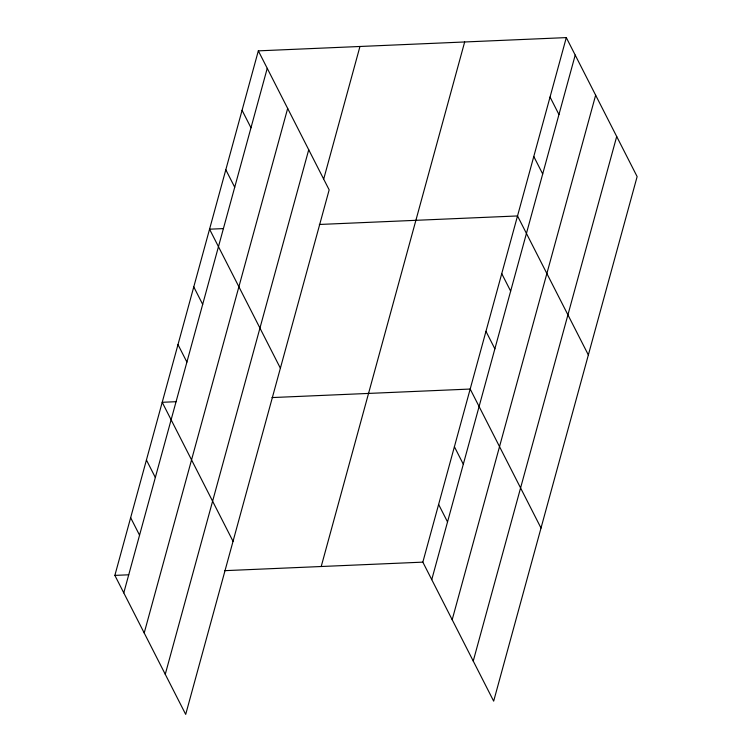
<?xml version="1.0" encoding="UTF-8"?>
<svg xmlns="http://www.w3.org/2000/svg" width="752" height="752" viewBox="0 0 752 752"><rect width="100%" height="100%" fill="white"/><g stroke="black" fill="none" stroke-linecap="round" stroke-linejoin="round"><path stroke-width="1.13" d="M258.331 50.854L329.16 189.861L185.697 714.4L114.868 575.393L258.331 50.854L566.303 37.6L637.132 176.607L493.669 701.146L422.84 562.139L566.303 37.6M123.779 592.877L267.233 68.338M144.205 632.977L287.668 108.438M165.261 674.3L308.724 149.751M323.764 178.835L359.964 46.474M321.207 566.51L464.67 41.971M431.751 579.623L575.214 55.084M452.187 619.733L595.65 95.184M473.243 661.046L616.696 136.507M223.41 228.599L209.554 229.191L280.383 368.198M319.327 224.472L517.526 215.946L588.355 354.953M176.071 401.7L162.206 402.292L233.035 541.299M271.989 397.573L470.188 389.047L541.017 528.054M114.868 575.393L128.724 574.801M224.641 570.665L422.84 562.139M550.05 97.046L558.952 114.53M533.788 156.501L542.7 173.985M501.744 273.643L510.655 291.127M485.971 331.341L494.872 348.825M454.405 446.744L463.317 464.228M242.069 110.3L250.98 127.784M438.623 504.442L447.534 521.926M225.807 169.745L234.718 187.229M193.772 286.897L202.683 304.381M177.989 344.595L186.9 362.079M146.424 459.989L155.335 477.482M130.651 517.696L139.552 535.18"/></g></svg>
